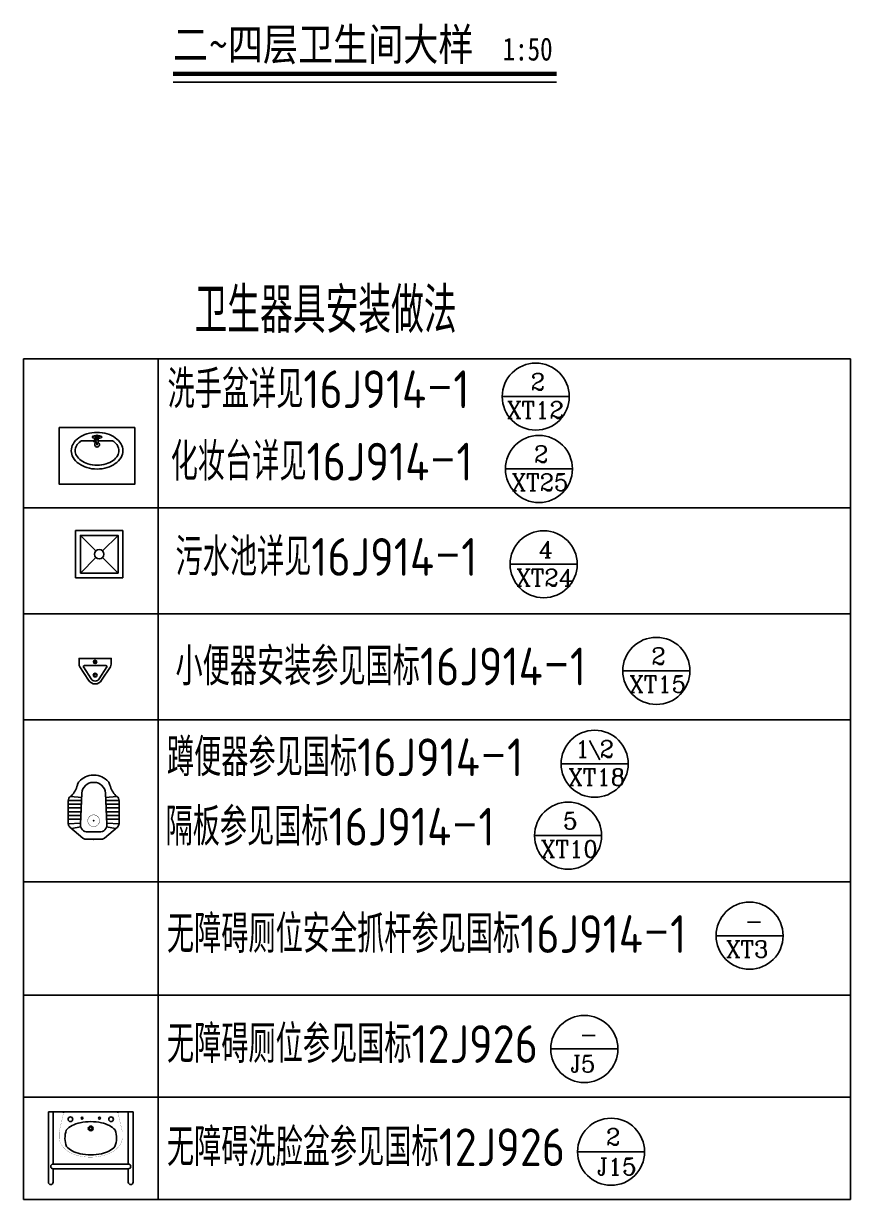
# Model space of a CAD drawing. Extents: x 5904849 to 6011887, y -826029 to -177002.
# Drawn here: x 5931959 to 5938796, y -819563 to -809842 of the extents above; entities that cross this region are included whole.
import ezdxf

# ---------------------------------------------------------------- set-up
doc = ezdxf.new("R2010")
doc.units = 0
doc.header["$LTSCALE"] = 1000
doc.header["$MEASUREMENT"] = 0
doc.layers.get('0').update_dxf_attribs({"linetype": 'CONTINUOUS'})
for name, color, linetype in [('DIM_SYMB', 3, 'CONTINUOUS'), ('LVTRY', 6, 'CONTINUOUS'), ('PUB_DIM', 3, 'CONTINUOUS'), ('PUB_TEXT', 7, 'CONTINUOUS'), ('RAIL', 163, 'CONTINUOUS')]:
    doc.layers.add(name, color=color, linetype=linetype)
doc.styles.add('-GBCBIGGBENOR', font='GBENOR.shx', dxfattribs={"bigfont": 'GBCBIG.shx'})
doc.styles.add('-宋体', font='', dxfattribs={"width": 0.8})
doc.styles.add('COMPLEX', font='COMPLEX')
doc.styles.get("Standard").update_dxf_attribs({"font": 'GBENOR', "bigfont": 'GBCBIG'})
doc.styles.get('-宋体').set_extended_font_data('SimSun')

# ---------------------------------------------------------------- blocks, each defined once
blk = doc.blocks.new('M_E11')
for p, q in [((-280, -10), (-280, 0)), ((280, 0), (280, -10)), ((-251, -189), (-251, -186)), ((-248, -183), (-250, -185))]:
    blk.add_line(p, q)
at = {"const_width": 1.5}
for points in [[(-280, 0), (280, 0)], [(-326, -200), (-280, -5)], [(326, -204), (280, -5)]]:
    blk.add_lwpolyline(points, dxfattribs=at)
for points in [[(253, -188, 0.098208), (193, -141, 0.066287), (110, -111, 0.052428), (0, -100, 0.052428), (-110, -111, 0.066287), (-193, -141, 0.093876), (-251, -186, 0.171377)], [(-250, -358, 0.091341), (-193, -401, 0.066287), (-110, -431, 0.052428), (0, -442, 0.052428), (110, -431, 0.066287), (193, -401, 0.091756), (250, -358, 0.171377)]]:
    blk.add_lwpolyline(points, format="xyb")
for points in [[(-326, -200, 0.008223), (-326, -204, 0.149285)], [(-326, -266, 0.149285), (-304, -337, 0.107079), (-231, -408, 0.075625), (-131, -450, 0.062436), (-1, -467, 0.062436), (130, -452, 0.075625), (230, -410, 0.107079), (304, -339, 0.149285), (326, -268, 0.005205), (326, -266, 0.086596)]]:
    blk.add_lwpolyline(points, format="xyb", dxfattribs=at)
at = {"const_width": 1.5, "flags": 128}
for points in [[(-326, -204), (-326, -268)], [(326, -204), (326, -268)]]:
    blk.add_lwpolyline(points, dxfattribs=at)
at = {"flags": 128}
for points in [[(-253, -188, 0.172546), (-250, -358, 0.726395)], [(253, -188, -0.172546), (250, -358, -0.726395)]]:
    blk.add_lwpolyline(points, format="xyb", dxfattribs=at)
for centre, radius in [((-210, -75), 24), ((-210, -75), 24), ((-210, -75), 24), ((-90, -65), 10), ((90, -65), 10), ((210, -75), 24), ((0, -170), 25), ((0, -170), 15)]:
    blk.add_circle(centre, radius)
blk.add_arc((-250, -186), 1, 131.3224, 180)
at = {"width": 0.8, "flags": 9}
for tag in ['XSIZE', 'YSIZE']:
    blk.add_attdef(tag, (0, 0), '', height=0.5, dxfattribs=at)
blk = doc.blocks.new('A$C65064A03')
at = {"layer": 'LVTRY'}
for p, q in [((580.6, 701.2), (0.6, 701.2)), ((430.6, 661.2), (0.6, 661.2)), ((430.6, 40), (430.6, 661.2)), ((580.6, 661.2), (470.6, 661.2)), ((470.6, 40), (470.6, 661.2)), ((430.6, 40), (0.6, 40)), ((580.6, 40), (470.6, 40)), ((580.6, 0), (0.6, 0))]:
    blk.add_line(p, q, dxfattribs=at)
for centre, start, end in [((450.6, 661.2), 0, 180), ((580.6, 681.2), 270, 90), ((450.6, 40), 180, 0), ((580.6, 20), 270, 90)]:
    blk.add_arc(centre, 20, start, end, dxfattribs=at)
at = {"layer": 'LVTRY', "xscale": -0.7999999999883585, "yscale": 0.7999999999883585, "zscale": 0.8, "rotation": 90}
blk.add_blockref('M_E11', (0.6, 350.6), dxfattribs=at)
blk = doc.blocks.new('$lvtry$00000205')
at = {"color": 0}
for p, q in [((-106.4, -102.8, 0), (-181.9, -87.7, 0)), ((48.2, -60, 0), (-48.2, -60, 0)), ((106.4, -102.8, 0), (181.9, -87.7, 0)), ((-108.6, -133.5, 0), (-210, -128, 0)), ((-107.1, -165.6, 0), (-210, -165.6, 0)), ((-109.1, -123.9, 0), (-97, -381.5, 0)), ((97, -381.5, 0), (109.1, -123.9, 0)), ((107.1, -165.6, 0), (210, -165.6, 0)), ((108.6, -133.5, 0), (210, -128, 0)), ((-105.7, -196.5, 0), (-210, -196.5, 0)), ((-104.2, -227.4, 0), (-210, -227.4, 0)), ((-102.8, -258.3, 0), (-210, -258.3, 0)), ((-101.3, -289.2, 0), (-210, -289.2, 0)), ((101.3, -289.2, 0), (210, -289.2, 0)), ((102.8, -258.3, 0), (210, -258.3, 0)), ((104.2, -227.4, 0), (210, -227.4, 0)), ((105.7, -196.5, 0), (210, -196.5, 0)), ((-99.9, -320.1, 0), (-210, -320.1, 0)), ((-190.7, -354.4, 0), (-98.7, -345.4, 0)), ((190.7, -354.4, 0), (98.7, -345.4, 0)), ((99.9, -320.1, 0), (210, -320.1, 0)), ((-4.3, -470, 0), (4.3, -470, 0))]:
    blk.add_line(p, q, dxfattribs=at)
at = {"color": 0, "elevation": 0}
blk.add_lwpolyline([(184.4, -359.6, -0.046574), (190.7, -354.4, 0.248797), (210, -318.1), (210, -128.3, 0.218491), (197.5, -101.1), (90.1, -8.7, 0.179479), (66.7, 0), (-66.7, 0, 0.179479), (-90.1, -8.7), (-197.5, -101.1, 0.218491), (-210, -128.3), (-210, -318.1, 0.248797), (-190.7, -354.4, -0.046574), (-184.4, -359.6, -0.139709), (-134.8, -448, 0.12003), (-120, -477, 0.218108), (-4.3, -530), (4.3, -530, 0.218108), (120, -477, 0.12003), (134.8, -448, -0.139709)], format="xyb", close=True, dxfattribs=at)
at = {"color": 0, "const_width": 3, "elevation": 0}
blk.add_lwpolyline([(48.6, -152.7, 1), (-48.6, -152.7, 1)], format="xyb", close=True, dxfattribs=at)
at = {"color": 0}
for centre, radius, start, end in [((-48.2, -121, 0), 61, 90, 182.693), ((48.2, -121, 0), 61, 357.307, 90), ((-4.3, -377.2, 0), 92.8, 182.693, 270), ((4.3, -377.2, 0), 92.8, 270, 357.307)]:
    blk.add_arc(centre, radius, start, end, dxfattribs=at)
for p in [(0, 0), (0, -152.7, 0)]:
    blk.add_point(p, dxfattribs=at)
blk = doc.blocks.new('$lvtry$00000221')
at = {"color": 0}
for p, q in [((-124, -91), (-43, -216)), ((-116, -76), (116, -76)), ((43, -216), (124, -91))]:
    blk.add_line(p, q, dxfattribs=at)
blk.add_lwpolyline([(69, -231, -0.57735), (-69, -231), (-162, -88, -0.145378), (-170, -61), (-170, 0), (170, 0), (170, -61, -0.145378), (162, -88)], format="xyb", close=True, dxfattribs=at)
for centre, radius in [((0, -38), 17.7), ((0, -177), 20)]:
    blk.add_circle(centre, radius, dxfattribs=at)
for centre, radius, start, end in [((-116, -86), 10, 90, 213.0863), ((116, -86), 10, 326.9137, 90), ((0, -191), 50, 210, 330)]:
    blk.add_arc(centre, radius, start, end, dxfattribs=at)
for p in [(0, -38), (0, -177)]:
    blk.add_point(p, dxfattribs=at)
blk = doc.blocks.new('$lvtry$00000195')
at = {"color": 0}
for p, q in [((-165, -91), (-34, -91)), ((-17, -58), (-17, -48)), ((-16, -91), (-11, -91)), ((11, -91), (165, -91)), ((17, -58), (17, -48))]:
    blk.add_line(p, q, dxfattribs=at)
blk.add_lwpolyline([(273, -195, -0.132138), (254, -266, -0.106661), (193, -332, -0.083339), (108, -374, -0.072039), (0, -389, -0.072039), (-108, -374, -0.083339), (-193, -332, -0.106661), (-254, -266, -0.132138), (-273, -195, -0.132138), (-254, -124, -0.106661), (-193, -57, -0.083339), (-108, -16, -0.072039), (0, 0, -0.072039), (108, -16, -0.083339), (193, -57, -0.106661), (254, -124, -0.132138)], format="xyb", close=True, dxfattribs=at)
blk.add_circle((0, -58), 16.7, dxfattribs=at)
for centre, radius, start, end in [((-68, -231), 174, 128.9257, 149.8906), ((-165, -111), 20, 90, 128.9257), ((-40, -49), 10.1, 106.6096, 258.1648), ((-64, 218), 259, 274.7069, 282.3732), ((-75, -228), 173, 71.36, 79.1873), ((-29, -95), 6.77, 155.344, 308.3224), ((-171, 3), 166, 324.8411, 338.1337), ((-171, 3), 170, 324.8411, 331.3523), ((-29, -95), 3.37, 155.344, 308.3224), ((100, -210), 170, 132.3141, 138.8253), ((100, -210), 166, 125.5327, 138.8253), ((0, -131), 25, 112.516, 67.484), ((-12, -74), 10.6, 201.8924, 261.774), ((0, -48), 16.7, 0, 180), ((-381, -131), 372, 2.3982, 6.7627), ((0, -111), 9.9, 201.7837, 338.2163), ((64, 218), 259, 257.6268, 265.2931), ((381, -131), 372, 170.1008, 177.6018), ((75, -228), 173, 100.8127, 110.4191), ((40, -49), 10.1, 281.8352, 73.3904), ((165, -111), 20, 51.0743, 90), ((165, -111), 20, 51.0743, 90), ((68, -231), 174, 30.1094, 51.0743), ((-131, -195), 101, 149.8906, 180), ((-131, -195), 101, 180, 210.1094), ((-68, -158), 174, 210.1094, 234.4623), ((68, -158), 174, 305.5377, 329.8906), ((131, -195), 101, 0, 30.1094), ((131, -195), 101, 329.8906, 0), ((-27, -100), 245, 234.4623, 253.5183), ((0, -9), 340, 253.5183, 270), ((0, -9), 340, 270, 286.4817), ((27, -100), 245, 286.4817, 305.5377)]:
    blk.add_arc(centre, radius, start, end, dxfattribs=at)
for p in [(0, -58), (0, -131)]:
    blk.add_point(p, dxfattribs=at)

msp = doc.modelspace()

# ---------------------------------------------------------------- linework, layer by layer
at = {"layer": 'DIM_SYMB', "const_width": 35}
msp.add_lwpolyline([(5933194.7, -810257.5), (5936366.6, -810257.5)], dxfattribs=at)
at = {"layer": 'DIM_SYMB'}
msp.add_lwpolyline([(5933194.7, -810327.5), (5936366.6, -810327.5)], dxfattribs=at)
at = {"layer": 'LVTRY'}
for p, q in [((5932779.5, -814034.3, -312), (5932389.5, -814034.3, -312)), ((5932389.5, -814424.3, -312), (5932389.5, -814034.3, -312)), ((5932779.5, -814424.3, -312), (5932779.5, -814034.3, -312)), ((5932556.9, -814201.7, -312), (5932428.5, -814073.3, -312)), ((5932740.5, -814073.3, -312), (5932612.1, -814201.7, -312)), ((5932556.9, -814256.9, -312), (5932428.5, -814385.3, -312)), ((5932740.5, -814385.3, -312), (5932612.1, -814256.9, -312)), ((5932779.5, -814424.3, -312), (5932389.5, -814424.3, -312)), ((5932865.1, -818840.1), (5932163.9, -818839.5))]:
    msp.add_line(p, q, dxfattribs=at)
msp.add_lwpolyline([(5932878.8, -813182.6), (5932254.8, -813182.6), (5932254.8, -813650.6), (5932878.8, -813650.6)], close=True, dxfattribs=at)
at = {"layer": 'LVTRY', "elevation": -312}
msp.add_lwpolyline([(5932428.5, -814385.3), (5932428.5, -814073.3), (5932740.5, -814073.3), (5932740.5, -814385.3)], close=True, dxfattribs=at)
at = {"layer": 'LVTRY'}
msp.add_circle((5932584.5, -814229.3, -312), 39, dxfattribs=at)
at = {"layer": 'PUB_DIM'}
for p, q in [((5935916.5, -812926.3, 656.5), (5936471.2, -812926.3, 656.5)), ((5935942.7, -813524.6, 656.5), (5936497.4, -813524.6, 656.5)), ((5935982, -814312.3, 656.5), (5936536.7, -814312.3, 656.5)), ((5936913.9, -815193.6, 656.5), (5937468.6, -815193.6, 656.5)), ((5936403.8, -815961.6, 656.5), (5936958.4, -815961.6, 656.5)), ((5936184.2, -816555.8, 656.5), (5936738.9, -816555.8, 656.5)), ((5937684.5, -817382.7, 656.5), (5938239.2, -817382.7, 656.5)), ((5936318.4, -818319.2, 656.5), (5936873.1, -818319.2, 656.5)), ((5936539.3, -819168.9, 656.5), (5937094, -819168.9, 656.5))]:
    msp.add_line(p, q, dxfattribs=at)
for centre in [(5936193.9, -812926.3, 656.5), (5936220.1, -813524.6, 656.5), (5936259.3, -814312.3, 656.5), (5937191.2, -815193.6, 656.5), (5936681.1, -815961.6, 656.5), (5936461.6, -816555.8, 656.5), (5937961.9, -817382.7, 656.5), (5936595.7, -818319.2, 656.5), (5936816.6, -819168.9, 656.5)]:
    msp.add_circle(centre, 277.3, dxfattribs=at)
at = {"layer": 'RAIL', "color": 4}
for p, q in [((5933072.6, -812613.8), (5933072.6, -819563.4)), ((5938796.3, -812613.8), (5938796.3, -819563.4))]:
    msp.add_line(p, q, dxfattribs=at)
for points in [[(5931958.7, -812613.8), (5931958.7, -819563.4)], [(5931958.7, -812613.8), (5938796.3, -812613.8)], [(5931958.7, -813846), (5938796.3, -813846)], [(5931958.7, -814722.4), (5938796.3, -814722.4)], [(5931958.7, -815598.8), (5938796.3, -815598.8)], [(5931958.7, -816938.6), (5938796.3, -816938.6)], [(5931958.7, -816938.6), (5938796.3, -816938.6)], [(5931958.7, -817873.5), (5938796.3, -817873.5)], [(5931958.7, -817873.5), (5938796.3, -817873.5)], [(5931958.7, -818718.5), (5938796.3, -818718.5)], [(5931958.7, -818718.5), (5938796.3, -818718.5)], [(5931958.7, -819563.4), (5938796.3, -819563.4)], [(5931958.7, -819563.4), (5938796.3, -819563.4)]]:
    msp.add_lwpolyline(points, dxfattribs=at)

# ---------------------------------------------------------------- block references
at = {"layer": 'LVTRY', "xscale": 0.7800000002607703, "yscale": 0.7800000002607703, "zscale": 0.7800000002607703}
for name, p in [('$lvtry$00000195', (5932566.8, -813221.6, 0)), ('$lvtry$00000221', (5932551, -815090.5, -312))]:
    msp.add_blockref(name, p, dxfattribs=at)
at = {"layer": 'LVTRY', "yscale": -1}
msp.add_blockref('$lvtry$00000205', (5932538.5, -816585.4), dxfattribs=at)
at = {"layer": 'LVTRY', "extrusion": (0, 0, -1), "xscale": -1, "zscale": -1, "rotation": 90}
msp.add_blockref('A$C65064A03', (-5932163.9, -818839.5), dxfattribs=at)

# ---------------------------------------------------------------- texts
at = {"style": 'COMPLEX'}
for s, height, p in [('2', 138.7, (5936152.7, -812873.1, 656.5)), ('XT12', 138.67, (5935956.7, -813106.1, 656.5)), ('2', 138.7, (5936178.9, -813471.4, 656.5)), ('XT25', 138.67, (5935994.4, -813704.5, 656.5)), ('4', 138.7, (5936218.2, -814259.1, 656.5)), ('XT24', 138.67, (5936033.7, -814492.1, 656.5)), ('2', 138.7, (5937150.1, -815140.4, 656.5)), ('XT15', 138.67, (5936967.8, -815373.5, 656.5)), ('1\\2', 138.67, (5936520.4, -815908.4, 656.5)), ('XT18', 138.67, (5936463.3, -816141.4, 656.5)), ('5', 138.7, (5936420.4, -816502.6, 656.5)), ('XT10', 138.67, (5936236.9, -816735.6, 656.5)), ('-', 138.7, (5937920.7, -817329.5, 656.5)), ('XT3', 138.67, (5937767.4, -817562.6, 656.5)), ('-', 138.7, (5936554.6, -818266, 656.5)), ('J5', 138.67, (5936479.4, -818511.4, 656.5)), ('2', 138.7, (5936775.5, -819115.7, 656.5)), ('J15', 138.67, (5936700.3, -819361.1, 656.5))]:
    msp.add_text(s, height=height, dxfattribs=at).set_placement(p)
at = {"layer": 'PUB_TEXT', "style": '-宋体', "width": 0.8}
for s, height, p in [('四层卫生间大样', 265.82, (5933648.4, -810147.7)), ('二', 265.8, (5933194.7, -810147.7)), ('~', 265.8, (5933497.2, -810147.7)), ('1:50', 189.87, (5935920, -810147.7))]:
    msp.add_text(s, height=height, dxfattribs=at).set_placement(p)
at = {"layer": 'PUB_TEXT', "style": '-GBCBIGGBENOR'}
for s, height, p in [('卫生器具安装做法', 376.17, (5933372.9, -812400.7)), ('洗手盆详见16J914－1', 312, (5933149.6, -813021.6)), ('化妆台详见16J914－1', 312, (5933175.8, -813620)), ('污水池详见16J914－1', 312, (5933215.1, -814407.6)), ('小便器安装参见国标16J914－1', 312, (5933215.1, -815313.2)), ('蹲便器参见国标16J914－1', 312, (5933144.7, -816063.9)), ('隔板参见国标16J914－1', 312, (5933132.6, -816637.4)), ('无障碍厕位安全抓杆参见国标16J914－1', 312, (5933144.7, -817524.9)), ('无障碍厕位参见国标12J926', 312, (5933144.7, -818434.4)), ('无障碍洗脸盆参见国标12J926', 312, (5933144.7, -819287.7))]:
    msp.add_text(s, height=height, dxfattribs=at).set_placement(p)

doc.saveas('drawing.dxf')
